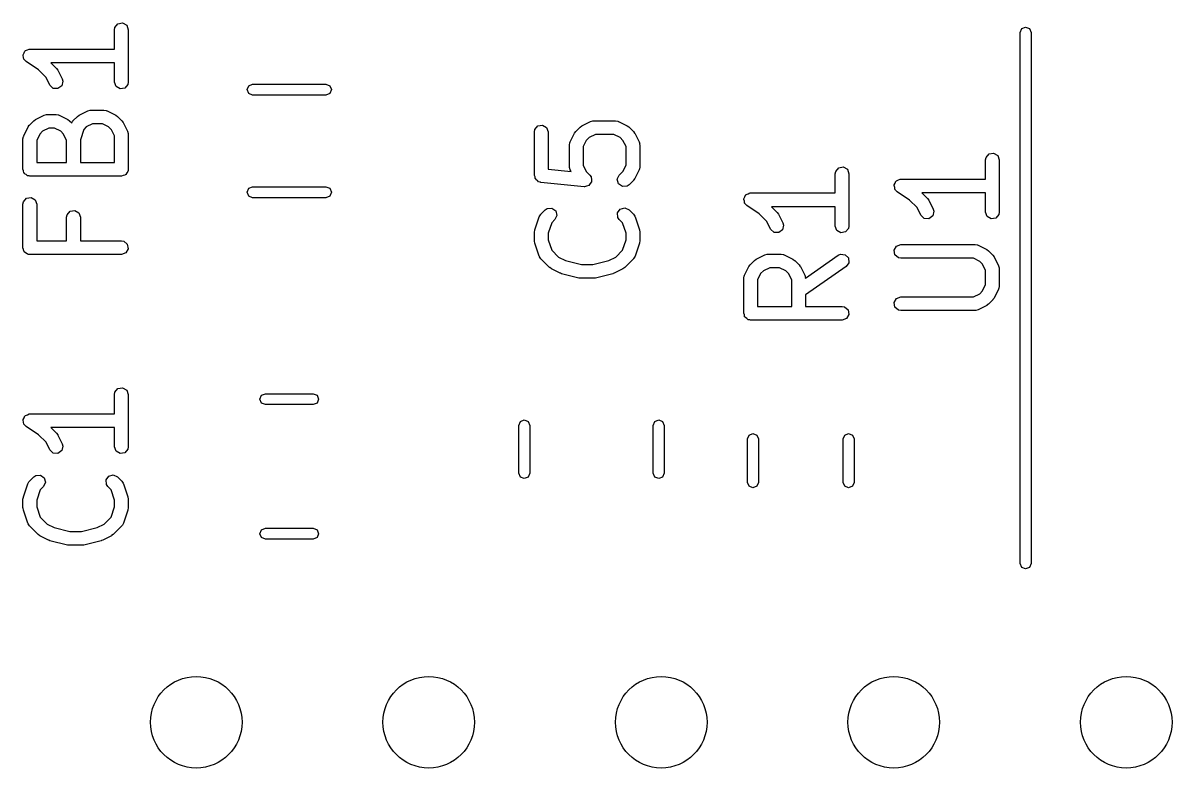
# Model space of a CAD drawing. Extents: x 132.4 to 159.5, y -107.2 to -92.6.
# Drawn here: x 132.73 to 145.28, y -107.18 to -99.04 of the extents above; entities that cross this region are included whole.
import ezdxf

# ---------------------------------------------------------------- set-up
doc = ezdxf.new("R2010")
doc.units = 0
doc.layers.add('BLACK', color=7, linetype='CONTINUOUS')

msp = doc.modelspace()

# ---------------------------------------------------------------- linework, layer by layer
at = {"layer": 'BLACK', "linetype": 'CONTINUOUS'}
for p, q in [((133.765, -99.0508), (133.815, -99.0419)), ((133.815, -99.0419), (133.86, -99.0675)), ((133.727, -99.1157), (133.732, -99.0901)), ((133.727, -99.3264), (133.727, -99.1157)), ((133.732, -99.0901), (133.765, -99.0508)), ((133.86, -99.0675), (133.877, -99.1157)), ((133.877, -99.1157), (133.877, -99.6871)), ((143.621, -99.146), (143.639, -99.1036)), ((143.621, -104.946), (143.621, -99.146)), ((143.639, -99.1036), (143.681, -99.086)), ((143.681, -99.086), (143.723, -99.1036)), ((143.723, -99.1036), (143.741, -99.146)), ((143.741, -99.146), (143.741, -104.946)), ((132.728, -99.3966), (132.729, -99.3927)), ((132.734, -99.4175), (132.728, -99.3966)), ((132.729, -99.3884), (132.739, -99.3696)), ((132.729, -99.3927), (132.729, -99.3884)), ((132.737, -99.4389), (132.734, -99.4175)), ((132.739, -99.3696), (132.748, -99.3496)), ((132.748, -99.3496), (132.752, -99.3477)), ((132.752, -99.3477), (132.754, -99.344)), ((132.754, -99.344), (132.775, -99.3365)), ((132.775, -99.3365), (132.794, -99.3269)), ((132.794, -99.3269), (132.798, -99.3279)), ((132.798, -99.3279), (132.802, -99.3264)), ((132.802, -99.3264), (133.727, -99.3264)), ((132.741, -99.4417), (132.737, -99.4389)), ((132.742, -99.4458), (132.741, -99.4417)), ((132.761, -99.4638), (132.742, -99.4458)), ((132.897, -99.5549), (132.761, -99.4638)), ((133.727, -99.4764), (133.031, -99.4764)), ((133.031, -99.4764), (133.094, -99.5389)), ((133.094, -99.5389), (133.106, -99.5572)), ((133.727, -99.6871), (133.727, -99.4764)), ((132.979, -99.6363), (132.897, -99.5549)), ((133.021, -99.7207), (132.979, -99.6363)), ((133.106, -99.5572), (133.108, -99.5584)), ((133.108, -99.5584), (133.155, -99.6536)), ((133.155, -99.6536), (133.163, -99.6786)), ((133.058, -99.756), (133.021, -99.7207)), ((133.109, -99.759), (133.058, -99.756)), ((133.151, -99.7285), (133.109, -99.759)), ((133.163, -99.6786), (133.151, -99.7285)), ((133.745, -99.7354), (133.727, -99.6871)), ((133.789, -99.761), (133.745, -99.7354)), ((133.84, -99.7521), (133.789, -99.761)), ((133.873, -99.7128), (133.84, -99.7521)), ((133.877, -99.6871), (133.873, -99.7128)), ((135.176, -99.77), (135.194, -99.7276)), ((135.194, -99.8124), (135.176, -99.77)), ((135.194, -99.7276), (135.236, -99.71)), ((135.236, -99.71), (136.036, -99.71)), ((136.036, -99.71), (136.078, -99.7276)), ((136.078, -99.7276), (136.096, -99.77)), ((136.096, -99.77), (136.078, -99.8124)), ((135.236, -99.83), (135.194, -99.8124)), ((136.036, -99.83), (135.236, -99.83)), ((136.078, -99.8124), (136.036, -99.83)), ((132.959, -100.049), (132.984, -100.041)), ((132.984, -100.041), (132.989, -100.042)), ((132.989, -100.042), (132.993, -100.041)), ((132.993, -100.041), (133.088, -100.041)), ((133.088, -100.041), (133.114, -100.045)), ((133.114, -100.045), (133.117, -100.048)), ((133.34, -100.049), (133.436, -100.001)), ((133.436, -100.001), (133.46, -99.9936)), ((133.46, -99.9936), (133.465, -99.9946)), ((133.465, -99.9946), (133.469, -99.9931)), ((133.469, -99.9931), (133.612, -99.9931)), ((133.612, -99.9931), (133.638, -99.9976)), ((133.638, -99.9976), (133.641, -100.001)), ((133.641, -100.001), (133.645, -100.001)), ((133.645, -100.001), (133.741, -100.049)), ((132.783, -100.177), (132.796, -100.159)), ((132.796, -100.159), (132.797, -100.158)), ((132.797, -100.158), (132.845, -100.11)), ((132.845, -100.11), (132.863, -100.097)), ((132.863, -100.097), (132.864, -100.096)), ((132.864, -100.096), (132.959, -100.049)), ((133.117, -100.048), (133.122, -100.049)), ((133.122, -100.049), (133.217, -100.096)), ((133.217, -100.096), (133.235, -100.11)), ((133.235, -100.11), (133.236, -100.11)), ((133.236, -100.11), (133.259, -100.133)), ((133.259, -100.133), (133.267, -100.117)), ((133.267, -100.117), (133.271, -100.114)), ((133.271, -100.114), (133.273, -100.11)), ((133.273, -100.11), (133.321, -100.063)), ((133.321, -100.063), (133.339, -100.05)), ((133.339, -100.05), (133.34, -100.049)), ((133.487, -100.143), (133.418, -100.177)), ((133.594, -100.143), (133.487, -100.143)), ((133.663, -100.177), (133.594, -100.143)), ((133.741, -100.049), (133.759, -100.062)), ((133.759, -100.062), (133.76, -100.063)), ((133.76, -100.063), (133.808, -100.11)), ((133.808, -100.11), (133.821, -100.129)), ((133.821, -100.129), (133.822, -100.13)), ((133.822, -100.13), (133.869, -100.225)), ((138.32, -100.206), (138.353, -100.167)), ((138.353, -100.167), (138.403, -100.158)), ((138.403, -100.158), (138.448, -100.184)), ((138.814, -100.179), (138.832, -100.166)), ((138.832, -100.166), (138.833, -100.165)), ((138.833, -100.165), (138.928, -100.117)), ((138.928, -100.117), (138.953, -100.11)), ((138.953, -100.11), (138.958, -100.111)), ((138.958, -100.111), (138.962, -100.109)), ((138.962, -100.109), (139.2, -100.109)), ((139.2, -100.109), (139.226, -100.114)), ((139.226, -100.114), (139.229, -100.117)), ((139.229, -100.117), (139.233, -100.117)), ((139.233, -100.117), (139.329, -100.165)), ((139.329, -100.165), (139.347, -100.178)), ((132.727, -100.306), (132.732, -100.281)), ((132.732, -100.281), (132.735, -100.277)), ((132.735, -100.273), (132.783, -100.177)), ((132.735, -100.277), (132.735, -100.273)), ((132.912, -100.255), (132.877, -100.324)), ((132.942, -100.225), (132.912, -100.255)), ((133.011, -100.191), (132.942, -100.225)), ((133.07, -100.191), (133.011, -100.191)), ((133.139, -100.225), (133.07, -100.191)), ((133.169, -100.255), (133.139, -100.225)), ((133.204, -100.324), (133.169, -100.255)), ((133.392, -100.204), (133.354, -100.318)), ((133.418, -100.177), (133.392, -100.204)), ((133.693, -100.208), (133.663, -100.177)), ((133.727, -100.276), (133.693, -100.208)), ((133.727, -100.565), (133.727, -100.276)), ((133.869, -100.225), (133.877, -100.25)), ((133.877, -100.25), (133.876, -100.254)), ((133.876, -100.254), (133.877, -100.259)), ((133.877, -100.259), (133.877, -100.64)), ((138.315, -100.232), (138.32, -100.206)), ((138.315, -100.708), (138.315, -100.232)), ((138.448, -100.184), (138.465, -100.232)), ((138.465, -100.232), (138.465, -100.64)), ((138.704, -100.341), (138.752, -100.246)), ((138.752, -100.246), (138.765, -100.228)), ((138.765, -100.228), (138.766, -100.226)), ((138.766, -100.226), (138.814, -100.179)), ((138.911, -100.294), (138.881, -100.324)), ((138.98, -100.259), (138.911, -100.294)), ((139.182, -100.259), (138.98, -100.259)), ((139.251, -100.294), (139.182, -100.259)), ((139.281, -100.324), (139.251, -100.294)), ((139.347, -100.178), (139.348, -100.179)), ((139.348, -100.179), (139.396, -100.226)), ((139.396, -100.226), (139.409, -100.245)), ((139.409, -100.245), (139.41, -100.246)), ((139.41, -100.246), (139.457, -100.341)), ((132.727, -100.64), (132.727, -100.306)), ((132.877, -100.324), (132.877, -100.565)), ((133.204, -100.565), (133.204, -100.324)), ((133.354, -100.318), (133.354, -100.565)), ((138.696, -100.375), (138.701, -100.349)), ((138.696, -100.613), (138.696, -100.375)), ((138.701, -100.349), (138.704, -100.346)), ((138.704, -100.346), (138.704, -100.341)), ((138.881, -100.324), (138.846, -100.392)), ((138.846, -100.392), (138.846, -100.595)), ((139.315, -100.392), (139.281, -100.324)), ((139.315, -100.595), (139.315, -100.392)), ((139.457, -100.341), (139.465, -100.366)), ((139.465, -100.366), (139.464, -100.371)), ((139.464, -100.371), (139.465, -100.375)), ((139.465, -100.375), (139.465, -100.613)), ((143.243, -100.536), (143.248, -100.511)), ((143.243, -100.747), (143.243, -100.536)), ((143.248, -100.511), (143.281, -100.472)), ((143.281, -100.472), (143.331, -100.463)), ((143.331, -100.463), (143.376, -100.488)), ((143.376, -100.488), (143.393, -100.536)), ((143.393, -100.536), (143.393, -101.108)), ((132.734, -100.658), (132.727, -100.64)), ((132.737, -100.677), (132.734, -100.658)), ((132.877, -100.565), (133.204, -100.565)), ((133.354, -100.565), (133.727, -100.565)), ((133.873, -100.665), (133.86, -100.68)), ((133.875, -100.655), (133.873, -100.665)), ((133.876, -100.653), (133.875, -100.655)), ((133.877, -100.64), (133.876, -100.649)), ((133.876, -100.649), (133.876, -100.653)), ((138.465, -100.64), (138.714, -100.665)), ((138.698, -100.617), (138.696, -100.613)), ((138.697, -100.621), (138.698, -100.617)), ((138.704, -100.646), (138.697, -100.621)), ((138.714, -100.665), (138.704, -100.646)), ((138.846, -100.595), (138.881, -100.664)), ((138.881, -100.664), (138.92, -100.703)), ((139.242, -100.703), (139.281, -100.664)), ((139.281, -100.664), (139.315, -100.595)), ((139.457, -100.646), (139.41, -100.742)), ((139.458, -100.642), (139.457, -100.646)), ((139.461, -100.639), (139.458, -100.642)), ((139.465, -100.613), (139.461, -100.639)), ((141.601, -100.688), (141.606, -100.663)), ((141.606, -100.663), (141.639, -100.623)), ((141.639, -100.623), (141.689, -100.614)), ((141.689, -100.614), (141.734, -100.64)), ((141.734, -100.64), (141.751, -100.688)), ((132.743, -100.681), (132.737, -100.677)), ((132.745, -100.688), (132.743, -100.681)), ((132.762, -100.697), (132.745, -100.688)), ((132.777, -100.71), (132.762, -100.697)), ((132.786, -100.712), (132.777, -100.71)), ((132.789, -100.713), (132.786, -100.712)), ((132.793, -100.713), (132.789, -100.713)), ((132.802, -100.715), (132.793, -100.713)), ((133.802, -100.715), (132.802, -100.715)), ((133.821, -100.708), (133.802, -100.715)), ((133.84, -100.704), (133.821, -100.708)), ((133.844, -100.699), (133.84, -100.704)), ((133.851, -100.697), (133.844, -100.699)), ((133.86, -100.68), (133.851, -100.697)), ((138.321, -100.723), (138.315, -100.708)), ((138.322, -100.739), (138.321, -100.723)), ((138.329, -100.746), (138.322, -100.739)), ((138.333, -100.756), (138.329, -100.746)), ((138.347, -100.764), (138.333, -100.756)), ((138.358, -100.776), (138.347, -100.764)), ((138.375, -100.78), (138.358, -100.776)), ((138.377, -100.782), (138.375, -100.78)), ((138.379, -100.782), (138.377, -100.782)), ((138.383, -100.783), (138.379, -100.782)), ((138.859, -100.83), (138.383, -100.783)), ((138.924, -100.797), (138.91, -100.817)), ((138.92, -100.703), (138.935, -100.724)), ((138.939, -100.776), (138.924, -100.797)), ((138.935, -100.724), (138.935, -100.725)), ((138.935, -100.725), (138.935, -100.725)), ((138.935, -100.725), (138.937, -100.75)), ((138.937, -100.75), (138.939, -100.775)), ((138.939, -100.775), (138.939, -100.776)), ((138.939, -100.776), (138.939, -100.776)), ((139.22, -100.749), (139.242, -100.703)), ((139.234, -100.799), (139.22, -100.749)), ((139.276, -100.828), (139.234, -100.799)), ((139.396, -100.761), (139.348, -100.809)), ((139.41, -100.742), (139.396, -100.76)), ((139.396, -100.76), (139.396, -100.761)), ((141.601, -100.899), (141.601, -100.688)), ((141.751, -100.688), (141.751, -101.26)), ((142.245, -100.809), (142.255, -100.79)), ((142.255, -100.79), (142.264, -100.77)), ((142.264, -100.77), (142.268, -100.768)), ((142.268, -100.768), (142.27, -100.765)), ((142.27, -100.765), (142.291, -100.757)), ((142.291, -100.757), (142.31, -100.748)), ((142.31, -100.748), (142.314, -100.749)), ((142.314, -100.749), (142.318, -100.747)), ((142.318, -100.747), (143.243, -100.747)), ((135.176, -100.89), (135.194, -100.848)), ((135.194, -100.932), (135.176, -100.89)), ((135.194, -100.848), (135.236, -100.83)), ((135.236, -100.83), (136.036, -100.83)), ((136.036, -100.83), (136.078, -100.848)), ((136.078, -100.848), (136.096, -100.89)), ((136.096, -100.89), (136.078, -100.932)), ((138.86, -100.83), (138.859, -100.83)), ((138.884, -100.824), (138.86, -100.83)), ((138.86, -100.83), (138.86, -100.83)), ((138.909, -100.818), (138.884, -100.824)), ((138.91, -100.817), (138.909, -100.817)), ((138.909, -100.817), (138.909, -100.818)), ((139.327, -100.824), (139.276, -100.828)), ((139.348, -100.809), (139.327, -100.824)), ((140.613, -100.942), (140.622, -100.922)), ((140.622, -100.922), (140.626, -100.92)), ((140.626, -100.92), (140.628, -100.917)), ((140.628, -100.917), (140.649, -100.909)), ((140.649, -100.909), (140.668, -100.899)), ((140.668, -100.899), (140.672, -100.9)), ((140.672, -100.9), (140.676, -100.899)), ((140.676, -100.899), (141.601, -100.899)), ((142.244, -100.817), (142.245, -100.813)), ((142.25, -100.838), (142.244, -100.817)), ((142.245, -100.813), (142.245, -100.809)), ((142.253, -100.86), (142.25, -100.838)), ((142.257, -100.862), (142.253, -100.86)), ((142.258, -100.867), (142.257, -100.862)), ((142.277, -100.885), (142.258, -100.867)), ((142.413, -100.976), (142.277, -100.885)), ((143.243, -100.897), (142.547, -100.897)), ((142.547, -100.897), (142.61, -100.96)), ((143.243, -101.108), (143.243, -100.897)), ((132.727, -101.02), (132.732, -100.995)), ((132.727, -101.497), (132.727, -101.02)), ((132.732, -100.995), (132.765, -100.956)), ((132.765, -100.956), (132.815, -100.947)), ((132.815, -100.947), (132.86, -100.972)), ((132.86, -100.972), (132.877, -101.02)), ((132.877, -101.02), (132.877, -101.422)), ((135.236, -100.95), (135.194, -100.932)), ((136.036, -100.95), (135.236, -100.95)), ((136.078, -100.932), (136.036, -100.95)), ((140.602, -100.969), (140.603, -100.965)), ((140.608, -100.99), (140.602, -100.969)), ((140.603, -100.961), (140.613, -100.942)), ((140.603, -100.965), (140.603, -100.961)), ((140.611, -101.011), (140.608, -100.99)), ((140.615, -101.014), (140.611, -101.011)), ((140.616, -101.018), (140.615, -101.014)), ((140.635, -101.036), (140.616, -101.018)), ((140.771, -101.128), (140.635, -101.036)), ((141.601, -101.049), (140.905, -101.049)), ((140.905, -101.049), (140.968, -101.111)), ((141.601, -101.26), (141.601, -101.049)), ((142.495, -101.057), (142.413, -100.976)), ((142.61, -100.96), (142.622, -100.978)), ((142.622, -100.978), (142.624, -100.979)), ((142.624, -100.979), (142.671, -101.074)), ((133.204, -101.163), (133.208, -101.138)), ((133.204, -101.422), (133.204, -101.163)), ((133.208, -101.138), (133.241, -101.098)), ((133.241, -101.098), (133.292, -101.089)), ((133.292, -101.089), (133.336, -101.115)), ((133.336, -101.115), (133.354, -101.163)), ((133.354, -101.163), (133.354, -101.422)), ((138.319, -101.303), (138.367, -101.161)), ((138.367, -101.161), (138.379, -101.138)), ((138.379, -101.138), (138.383, -101.135)), ((138.383, -101.135), (138.385, -101.131)), ((138.385, -101.131), (138.433, -101.084)), ((138.433, -101.084), (138.454, -101.069)), ((138.454, -101.069), (138.505, -101.064)), ((138.505, -101.064), (138.547, -101.094)), ((138.56, -101.143), (138.539, -101.19)), ((138.547, -101.094), (138.56, -101.143)), ((139.223, -101.117), (139.252, -101.075)), ((139.227, -101.168), (139.223, -101.117)), ((139.242, -101.19), (139.227, -101.168)), ((139.252, -101.075), (139.302, -101.062)), ((139.302, -101.062), (139.348, -101.084)), ((139.348, -101.084), (139.396, -101.131)), ((139.396, -101.131), (139.411, -101.153)), ((139.411, -101.153), (139.411, -101.157)), ((139.411, -101.157), (139.414, -101.161)), ((139.414, -101.161), (139.462, -101.303)), ((140.853, -101.209), (140.771, -101.128)), ((140.968, -101.111), (140.98, -101.13)), ((140.98, -101.13), (140.982, -101.131)), ((140.982, -101.131), (141.029, -101.226)), ((142.537, -101.141), (142.495, -101.057)), ((142.574, -101.177), (142.537, -101.141)), ((142.625, -101.18), (142.574, -101.177)), ((142.667, -101.149), (142.625, -101.18)), ((142.679, -101.099), (142.667, -101.149)), ((142.671, -101.074), (142.679, -101.099)), ((143.261, -101.156), (143.243, -101.108)), ((143.305, -101.182), (143.261, -101.156)), ((143.356, -101.173), (143.305, -101.182)), ((143.389, -101.134), (143.356, -101.173)), ((143.393, -101.108), (143.389, -101.134)), ((138.504, -101.225), (138.465, -101.339)), ((138.539, -101.19), (138.504, -101.225)), ((139.277, -101.225), (139.242, -101.19)), ((139.315, -101.339), (139.277, -101.225)), ((140.895, -101.293), (140.853, -101.209)), ((140.932, -101.329), (140.895, -101.293)), ((141.025, -101.301), (140.983, -101.332)), ((141.037, -101.251), (141.025, -101.301)), ((141.029, -101.226), (141.037, -101.251)), ((141.619, -101.308), (141.601, -101.26)), ((141.747, -101.285), (141.714, -101.325)), ((141.751, -101.26), (141.747, -101.285)), ((132.877, -101.422), (133.204, -101.422)), ((133.354, -101.422), (133.802, -101.422)), ((133.802, -101.422), (133.828, -101.426)), ((133.828, -101.426), (133.867, -101.459)), ((138.315, -101.327), (138.319, -101.305)), ((138.315, -101.422), (138.315, -101.327)), ((138.316, -101.424), (138.315, -101.422)), ((138.319, -101.446), (138.316, -101.424)), ((138.319, -101.305), (138.319, -101.303)), ((138.465, -101.339), (138.465, -101.41)), ((138.465, -101.41), (138.504, -101.525)), ((139.277, -101.525), (139.315, -101.41)), ((139.315, -101.41), (139.315, -101.339)), ((139.465, -101.422), (139.461, -101.444)), ((139.462, -101.303), (139.465, -101.326)), ((139.465, -101.326), (139.465, -101.327)), ((139.465, -101.327), (139.465, -101.422)), ((140.983, -101.332), (140.932, -101.329)), ((141.663, -101.334), (141.619, -101.308)), ((141.714, -101.325), (141.663, -101.334)), ((132.734, -101.515), (132.727, -101.497)), ((132.737, -101.534), (132.734, -101.515)), ((132.743, -101.539), (132.737, -101.534)), ((132.745, -101.545), (132.743, -101.539)), ((132.762, -101.555), (132.745, -101.545)), ((133.876, -101.51), (133.851, -101.554)), ((133.867, -101.459), (133.876, -101.51)), ((138.367, -101.589), (138.319, -101.446)), ((138.504, -101.525), (138.578, -101.599)), ((139.203, -101.599), (139.277, -101.525)), ((139.462, -101.446), (139.414, -101.589)), ((139.461, -101.444), (139.462, -101.446)), ((142.245, -101.523), (142.27, -101.479)), ((142.253, -101.574), (142.245, -101.523)), ((142.27, -101.479), (142.318, -101.461)), ((142.318, -101.461), (143.128, -101.461)), ((143.128, -101.461), (143.154, -101.466)), ((143.154, -101.466), (143.157, -101.469)), ((143.157, -101.469), (143.161, -101.469)), ((143.161, -101.469), (143.257, -101.517)), ((143.257, -101.517), (143.275, -101.53)), ((143.275, -101.53), (143.276, -101.531)), ((143.276, -101.531), (143.324, -101.579)), ((132.777, -101.567), (132.762, -101.555)), ((132.786, -101.569), (132.777, -101.567)), ((132.789, -101.571), (132.786, -101.569)), ((132.793, -101.57), (132.789, -101.571)), ((132.802, -101.572), (132.793, -101.57)), ((133.802, -101.572), (132.802, -101.572)), ((133.851, -101.554), (133.802, -101.572)), ((138.37, -101.592), (138.367, -101.589)), ((138.37, -101.597), (138.37, -101.592)), ((138.385, -101.618), (138.37, -101.597)), ((138.48, -101.714), (138.385, -101.618)), ((138.578, -101.599), (138.655, -101.637)), ((138.655, -101.637), (138.828, -101.681)), ((138.953, -101.681), (139.126, -101.637)), ((139.126, -101.637), (139.203, -101.599)), ((139.396, -101.618), (139.301, -101.714)), ((139.398, -101.614), (139.396, -101.618)), ((139.402, -101.612), (139.398, -101.614)), ((139.414, -101.589), (139.402, -101.612)), ((140.671, -101.683), (140.719, -101.635)), ((140.719, -101.635), (140.737, -101.622)), ((140.737, -101.622), (140.738, -101.621)), ((140.738, -101.621), (140.833, -101.574)), ((140.833, -101.574), (140.858, -101.566)), ((140.858, -101.566), (140.863, -101.567)), ((140.863, -101.567), (140.867, -101.566)), ((140.867, -101.566), (141.01, -101.566)), ((141.01, -101.566), (141.035, -101.57)), ((141.035, -101.57), (141.039, -101.573)), ((141.039, -101.573), (141.043, -101.574)), ((141.043, -101.574), (141.138, -101.621)), ((141.138, -101.621), (141.157, -101.635)), ((141.157, -101.635), (141.158, -101.635)), ((141.158, -101.635), (141.206, -101.683)), ((141.275, -101.83), (141.633, -101.579)), ((141.633, -101.579), (141.657, -101.568)), ((141.657, -101.568), (141.708, -101.573)), ((141.708, -101.573), (141.744, -101.609)), ((141.749, -101.66), (141.719, -101.702)), ((141.744, -101.609), (141.749, -101.66)), ((142.293, -101.607), (142.253, -101.574)), ((142.318, -101.611), (142.293, -101.607)), ((143.11, -101.611), (142.318, -101.611)), ((143.179, -101.646), (143.11, -101.611)), ((143.209, -101.676), (143.179, -101.646)), ((143.243, -101.745), (143.209, -101.676)), ((143.324, -101.579), (143.337, -101.597)), ((143.337, -101.597), (143.338, -101.598)), ((143.338, -101.598), (143.385, -101.693)), ((138.482, -101.714), (138.48, -101.714)), ((138.5, -101.728), (138.482, -101.714)), ((138.595, -101.775), (138.5, -101.728)), ((138.598, -101.776), (138.595, -101.775)), ((138.61, -101.781), (138.598, -101.776)), ((138.801, -101.828), (138.61, -101.781)), ((138.828, -101.681), (138.953, -101.681)), ((139.17, -101.781), (138.98, -101.828)), ((139.173, -101.779), (139.17, -101.781)), ((139.186, -101.775), (139.173, -101.779)), ((139.281, -101.728), (139.186, -101.775)), ((139.282, -101.726), (139.281, -101.728)), ((139.301, -101.714), (139.282, -101.726)), ((140.606, -101.805), (140.609, -101.802)), ((140.609, -101.798), (140.657, -101.702)), ((140.609, -101.802), (140.609, -101.798)), ((140.657, -101.702), (140.67, -101.684)), ((140.67, -101.684), (140.671, -101.683)), ((140.786, -101.78), (140.751, -101.849)), ((140.816, -101.75), (140.786, -101.78)), ((140.885, -101.716), (140.816, -101.75)), ((140.992, -101.716), (140.885, -101.716)), ((141.061, -101.75), (140.992, -101.716)), ((141.091, -101.78), (141.061, -101.75)), ((141.125, -101.849), (141.091, -101.78)), ((141.206, -101.683), (141.218, -101.701)), ((141.218, -101.701), (141.22, -101.702)), ((141.22, -101.702), (141.267, -101.798)), ((141.267, -101.798), (141.275, -101.823)), ((141.719, -101.702), (141.275, -102.013)), ((143.243, -101.9), (143.243, -101.745)), ((143.385, -101.693), (143.393, -101.718)), ((143.393, -101.718), (143.392, -101.723)), ((143.392, -101.723), (143.393, -101.727)), ((143.393, -101.727), (143.393, -101.917)), ((138.804, -101.828), (138.801, -101.828)), ((138.819, -101.831), (138.804, -101.828)), ((138.962, -101.831), (138.819, -101.831)), ((138.965, -101.83), (138.962, -101.831)), ((138.98, -101.828), (138.965, -101.83)), ((140.601, -101.831), (140.606, -101.805)), ((140.601, -102.212), (140.601, -101.831)), ((140.751, -101.849), (140.751, -102.137)), ((141.125, -102.137), (141.125, -101.849)), ((141.275, -101.823), (141.274, -101.827)), ((141.274, -101.827), (141.275, -101.83)), ((143.209, -101.968), (143.243, -101.9)), ((143.393, -101.917), (143.389, -101.943)), ((141.275, -102.013), (141.275, -102.137)), ((142.245, -102.095), (142.27, -102.05)), ((142.27, -102.05), (142.318, -102.033)), ((142.318, -102.033), (143.11, -102.033)), ((143.11, -102.033), (143.179, -101.999)), ((143.179, -101.999), (143.209, -101.968)), ((143.338, -102.046), (143.324, -102.064)), ((143.385, -101.951), (143.338, -102.046)), ((143.386, -101.947), (143.385, -101.951)), ((143.389, -101.943), (143.386, -101.947)), ((140.751, -102.137), (141.125, -102.137)), ((141.275, -102.137), (141.676, -102.137)), ((141.676, -102.137), (141.702, -102.142)), ((141.702, -102.142), (141.741, -102.175)), ((141.741, -102.175), (141.75, -102.225)), ((142.253, -102.145), (142.245, -102.095)), ((142.293, -102.178), (142.253, -102.145)), ((142.318, -102.183), (142.293, -102.178)), ((143.132, -102.181), (143.128, -102.183)), ((143.136, -102.182), (143.132, -102.181)), ((143.161, -102.175), (143.136, -102.182)), ((143.257, -102.127), (143.161, -102.175)), ((143.258, -102.126), (143.257, -102.127)), ((143.276, -102.113), (143.258, -102.126)), ((143.324, -102.066), (143.276, -102.113)), ((143.324, -102.064), (143.324, -102.066)), ((140.608, -102.23), (140.601, -102.212)), ((140.611, -102.25), (140.608, -102.23)), ((140.617, -102.254), (140.611, -102.25)), ((140.619, -102.26), (140.617, -102.254)), ((140.636, -102.27), (140.619, -102.26)), ((140.651, -102.283), (140.636, -102.27)), ((140.66, -102.284), (140.651, -102.283)), ((140.663, -102.286), (140.66, -102.284)), ((140.667, -102.285), (140.663, -102.286)), ((140.676, -102.287), (140.667, -102.285)), ((141.676, -102.287), (140.676, -102.287)), ((141.725, -102.27), (141.676, -102.287)), ((141.75, -102.225), (141.725, -102.27)), ((143.128, -102.183), (142.318, -102.183)), ((133.732, -103.075), (133.765, -103.035)), ((133.765, -103.035), (133.815, -103.026)), ((133.815, -103.026), (133.86, -103.052)), ((133.86, -103.052), (133.877, -103.1)), ((133.727, -103.1), (133.732, -103.075)), ((133.727, -103.311), (133.727, -103.1)), ((133.877, -103.1), (133.877, -103.672)), ((135.315, -103.151), (135.332, -103.109)), ((135.332, -103.193), (135.315, -103.151)), ((135.332, -103.109), (135.375, -103.091)), ((135.375, -103.091), (135.897, -103.091)), ((135.897, -103.091), (135.94, -103.109)), ((135.94, -103.109), (135.957, -103.151)), ((135.957, -103.151), (135.94, -103.193)), ((132.775, -103.321), (132.794, -103.311)), ((132.794, -103.311), (132.798, -103.312)), ((132.798, -103.312), (132.802, -103.311)), ((132.802, -103.311), (133.727, -103.311)), ((135.375, -103.211), (135.332, -103.193)), ((135.897, -103.211), (135.375, -103.211)), ((135.94, -103.193), (135.897, -103.211)), ((132.728, -103.381), (132.729, -103.377)), ((132.734, -103.402), (132.728, -103.381)), ((132.729, -103.373), (132.739, -103.354)), ((132.729, -103.377), (132.729, -103.373)), ((132.737, -103.423), (132.734, -103.402)), ((132.741, -103.426), (132.737, -103.423)), ((132.739, -103.354), (132.748, -103.334)), ((132.742, -103.43), (132.741, -103.426)), ((132.761, -103.448), (132.742, -103.43)), ((132.748, -103.334), (132.752, -103.332)), ((132.752, -103.332), (132.754, -103.329)), ((132.754, -103.329), (132.775, -103.321)), ((138.143, -103.437), (138.161, -103.394)), ((138.161, -103.394), (138.203, -103.377)), ((138.203, -103.377), (138.245, -103.394)), ((138.245, -103.394), (138.263, -103.437)), ((139.613, -103.437), (139.631, -103.394)), ((139.631, -103.394), (139.673, -103.377)), ((139.673, -103.377), (139.715, -103.394)), ((139.715, -103.394), (139.733, -103.437)), ((132.897, -103.54), (132.761, -103.448)), ((132.979, -103.621), (132.897, -103.54)), ((133.727, -103.461), (133.031, -103.461)), ((133.031, -103.461), (133.094, -103.523)), ((133.094, -103.523), (133.106, -103.542)), ((133.106, -103.542), (133.108, -103.543)), ((133.108, -103.543), (133.155, -103.638)), ((133.727, -103.672), (133.727, -103.461)), ((138.143, -103.959), (138.143, -103.437)), ((138.263, -103.437), (138.263, -103.959)), ((139.613, -103.959), (139.613, -103.437)), ((139.733, -103.437), (139.733, -103.959)), ((140.642, -103.586), (140.659, -103.543)), ((140.659, -103.543), (140.701, -103.526)), ((140.701, -103.526), (140.744, -103.543)), ((140.744, -103.543), (140.761, -103.586)), ((141.686, -103.586), (141.704, -103.543)), ((141.704, -103.543), (141.746, -103.526)), ((141.746, -103.526), (141.789, -103.543)), ((141.789, -103.543), (141.806, -103.586)), ((133.021, -103.705), (132.979, -103.621)), ((133.163, -103.663), (133.151, -103.713)), ((133.155, -103.638), (133.163, -103.663)), ((133.745, -103.72), (133.727, -103.672)), ((133.877, -103.672), (133.873, -103.697)), ((140.642, -104.06), (140.642, -103.586)), ((140.761, -103.586), (140.761, -104.06)), ((141.686, -104.06), (141.686, -103.586)), ((141.806, -103.586), (141.806, -104.06)), ((133.058, -103.741), (133.021, -103.705)), ((133.109, -103.744), (133.058, -103.741)), ((133.151, -103.713), (133.109, -103.744)), ((133.789, -103.746), (133.745, -103.72)), ((133.84, -103.737), (133.789, -103.746)), ((133.873, -103.697), (133.84, -103.737)), ((132.779, -104.077), (132.791, -104.054)), ((132.791, -104.054), (132.795, -104.051)), ((132.795, -104.051), (132.797, -104.047)), ((132.797, -104.047), (132.845, -104)), ((132.845, -104), (132.866, -103.985)), ((132.866, -103.985), (132.917, -103.98)), ((132.917, -103.98), (132.959, -104.01)), ((132.972, -104.059), (132.951, -104.106)), ((132.959, -104.01), (132.972, -104.059)), ((133.635, -104.033), (133.664, -103.991)), ((133.639, -104.084), (133.635, -104.033)), ((133.664, -103.991), (133.714, -103.978)), ((133.714, -103.978), (133.76, -104)), ((133.76, -104), (133.808, -104.047)), ((133.808, -104.047), (133.823, -104.069)), ((138.161, -104.002), (138.143, -103.959)), ((138.203, -104.019), (138.161, -104.002)), ((138.245, -104.002), (138.203, -104.019)), ((138.263, -103.959), (138.245, -104.002)), ((139.631, -104.002), (139.613, -103.959)), ((139.673, -104.019), (139.631, -104.002)), ((139.715, -104.002), (139.673, -104.019)), ((139.733, -103.959), (139.715, -104.002)), ((140.659, -104.103), (140.642, -104.06)), ((140.761, -104.06), (140.744, -104.103)), ((141.704, -104.103), (141.686, -104.06)), ((141.806, -104.06), (141.789, -104.103)), ((132.731, -104.219), (132.779, -104.077)), ((132.916, -104.141), (132.877, -104.255)), ((132.951, -104.106), (132.916, -104.141)), ((133.654, -104.106), (133.639, -104.084)), ((133.689, -104.141), (133.654, -104.106)), ((133.727, -104.255), (133.689, -104.141)), ((133.823, -104.069), (133.823, -104.073)), ((133.823, -104.073), (133.826, -104.077)), ((133.826, -104.077), (133.874, -104.219)), ((140.701, -104.12), (140.659, -104.103)), ((140.744, -104.103), (140.701, -104.12)), ((141.746, -104.12), (141.704, -104.103)), ((141.789, -104.103), (141.746, -104.12)), ((132.727, -104.243), (132.731, -104.221)), ((132.727, -104.338), (132.727, -104.243)), ((132.731, -104.221), (132.731, -104.219)), ((132.877, -104.255), (132.877, -104.326)), ((133.727, -104.326), (133.727, -104.255)), ((133.874, -104.219), (133.877, -104.242)), ((133.877, -104.242), (133.877, -104.243)), ((133.877, -104.243), (133.877, -104.338)), ((132.728, -104.34), (132.727, -104.338)), ((132.731, -104.362), (132.728, -104.34)), ((132.779, -104.505), (132.731, -104.362)), ((132.877, -104.326), (132.916, -104.441)), ((133.689, -104.441), (133.727, -104.326)), ((133.874, -104.362), (133.826, -104.505)), ((133.877, -104.338), (133.873, -104.36)), ((133.873, -104.36), (133.874, -104.362)), ((132.782, -104.508), (132.779, -104.505)), ((132.782, -104.513), (132.782, -104.508)), ((132.797, -104.534), (132.782, -104.513)), ((132.892, -104.63), (132.797, -104.534)), ((132.916, -104.441), (132.99, -104.515)), ((132.99, -104.515), (133.067, -104.553)), ((133.067, -104.553), (133.24, -104.597)), ((133.365, -104.597), (133.538, -104.553)), ((133.538, -104.553), (133.615, -104.515)), ((133.615, -104.515), (133.689, -104.441)), ((133.808, -104.534), (133.713, -104.63)), ((133.81, -104.53), (133.808, -104.534)), ((133.814, -104.528), (133.81, -104.53)), ((133.826, -104.505), (133.814, -104.528)), ((135.332, -104.579), (135.375, -104.561)), ((135.375, -104.561), (135.897, -104.561)), ((135.897, -104.561), (135.94, -104.579)), ((132.894, -104.63), (132.892, -104.63)), ((132.912, -104.644), (132.894, -104.63)), ((133.007, -104.691), (132.912, -104.644)), ((133.01, -104.692), (133.007, -104.691)), ((133.022, -104.697), (133.01, -104.692)), ((133.24, -104.597), (133.365, -104.597)), ((133.598, -104.691), (133.585, -104.695)), ((133.693, -104.644), (133.598, -104.691)), ((133.694, -104.642), (133.693, -104.644)), ((133.713, -104.63), (133.694, -104.642)), ((135.315, -104.621), (135.332, -104.579)), ((135.332, -104.663), (135.315, -104.621)), ((135.375, -104.681), (135.332, -104.663)), ((135.897, -104.681), (135.375, -104.681)), ((135.94, -104.663), (135.897, -104.681)), ((135.94, -104.579), (135.957, -104.621)), ((135.957, -104.621), (135.94, -104.663)), ((133.213, -104.744), (133.022, -104.697)), ((133.216, -104.744), (133.213, -104.744)), ((133.231, -104.747), (133.216, -104.744)), ((133.374, -104.747), (133.231, -104.747)), ((133.377, -104.746), (133.374, -104.747)), ((133.392, -104.744), (133.377, -104.746)), ((133.582, -104.697), (133.392, -104.744)), ((133.585, -104.695), (133.582, -104.697)), ((143.639, -104.988), (143.621, -104.946)), ((143.681, -105.006), (143.639, -104.988)), ((143.723, -104.988), (143.681, -105.006)), ((143.741, -104.946), (143.723, -104.988))]:
    msp.add_line(p, q, dxfattribs=at)
at = {"layer": 'BLACK'}
for centre in [(134.62, -106.68), (137.16, -106.68), (139.7, -106.68), (142.24, -106.68), (144.78, -106.68)]:
    msp.add_circle(centre, 0.5, dxfattribs=at)

doc.saveas('drawing.dxf')
